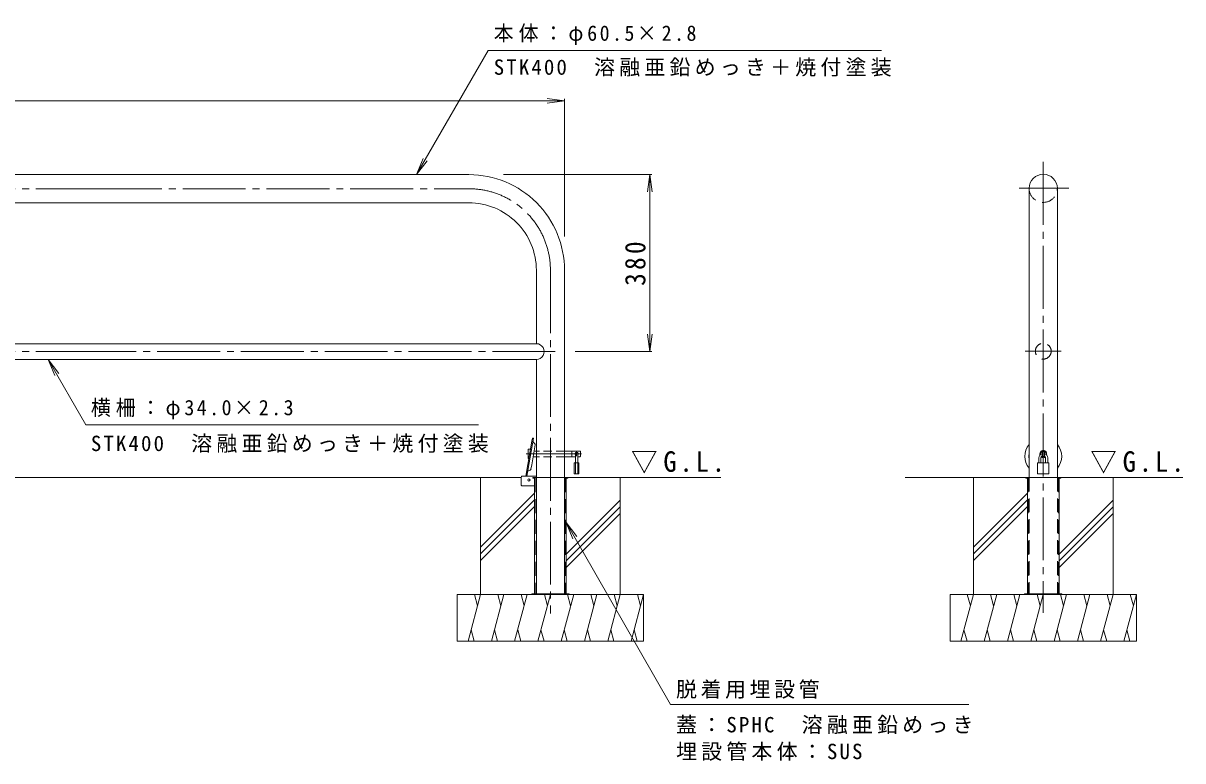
# Model space of a CAD drawing. Units: millimetres, scale not verified. Extents: x -2661 to 2691, y -2605 to 1623.
# Drawn here: x -353 to 2137, y 39 to 1623 of the extents above; entities that cross this region are included whole.
import ezdxf

# ---------------------------------------------------------------- set-up
doc = ezdxf.new("R2010")
doc.units = ezdxf.units.MM
doc.header["$LTSCALE"] = 15
for name, pattern in [('CHAIN1', [8, 5, -1, 1, -1]), ('CHAIN2', [12, 9, -1, 1, -1]), ('DASHED1', [1.8, 1.2, -0.6]), ('DASHED2', [3, 2, -1])]:
    doc.linetypes.add(name, pattern=pattern)
for name, color, linetype, lineweight in [('A-0_通り芯', 4, 'Continuous', 9), ('A-1_躯体', 7, 'Continuous', 9), ('A-2_仕上', 4, 'Continuous', 9), ('A-3_寸法', 3, 'DASHED2', 9), ('A-4_文字', 7, 'Continuous', 9), ('A-5_建具', 7, 'Continuous', 9), ('A-6_間仕切', 7, 'Continuous', 9), ('A-A_インテリア', 2, 'Continuous', 9), ('A-E_見え係り', 6, 'Continuous', 5)]:
    doc.layers.add(name, color=color, linetype=linetype, lineweight=lineweight)
doc.styles.add('ＭＳ ゴシック', font='')
doc.styles.get('ＭＳ ゴシック').set_extended_font_data('MS Gothic')

msp = doc.modelspace()

# ---------------------------------------------------------------- linework, layer by layer
at = {"layer": 'A-0_通り芯', "color": 7, "linetype": 'CHAIN2'}
for p, q in [((1837.64, 1325), (1837.64, 356.83)), ((-190.49, 1267.59), (-1985.24, 1267.6)), ((-190.49, 1267.59), (604.26, 1267.6)), ((1785.75, 1268.48), (1892.78, 1268.48)), ((779.26, 1092.6), (779.26, 355.94)), ((-190.49, 917.84), (-2167.83, 917.85)), ((789.71, 917.84), (-190.49, 917.84)), ((1798.85, 918.73), (1875.98, 918.73)), ((727.4, 698.08), (846, 698.08))]:
    msp.add_line(p, q, dxfattribs=at)
at = {"layer": 'A-0_通り芯'}
for p, q in [((1830.64, 698.92), (1830.64, 697.01)), ((1844.64, 698.92), (1844.64, 697.01)), ((741.76, 647.85), (779.26, 647.85)), ((741.76, 647.85), (741.76, 646.35)), ((741.76, 647.85), (741.76, 646.35)), ((816.76, 647.85), (779.26, 647.85)), ((816.76, 647.85), (816.76, 646.35)), ((1800.14, 647.85), (1800.14, 646.35)), ((1800.14, 647.85), (1800.14, 646.35)), ((1800.14, 647.85), (1875.14, 647.85)), ((1875.14, 647.85), (1875.14, 646.35)), ((745.26, 646.35), (741.76, 646.35)), ((745.26, 646.35), (745.26, 397.85)), ((813.26, 646.35), (813.26, 397.85)), ((816.76, 646.35), (813.26, 646.35)), ((1800.14, 646.35), (1803.64, 646.35)), ((1803.64, 646.35), (1803.64, 397.85)), ((1871.64, 646.35), (1871.64, 397.85)), ((1875.14, 646.35), (1871.64, 646.35))]:
    msp.add_line(p, q, dxfattribs=at)
at = {"layer": 'A-0_通り芯', "linetype": 'DASHED2'}
for p, q in [((746.76, 646.35), (746.76, 397.85)), ((811.76, 646.35), (811.76, 397.85)), ((1805.14, 646.35), (1805.14, 397.85)), ((1870.14, 646.35), (1870.14, 397.85))]:
    msp.add_line(p, q, dxfattribs=at)
at = {"layer": 'A-0_通り芯', "color": 7, "linetype": 'CHAIN2'}
msp.add_arc((604.26, 1092.6), 175, 0, 90.00024, dxfattribs=at)
at = {"layer": 'A-0_通り芯'}
for centre, start, end in [((1837.64, 698.92), 359.99939, 180.00061), ((1837.64, 697.01), 179.99939, 187.6925), ((1837.64, 697.01), 229.58139, 310.41597), ((1837.64, 697.01), 352.30522, 0.00061)]:
    msp.add_arc(centre, 7, start, end, dxfattribs=at)
at = {"layer": 'A-0_通り芯', "linetype": 'DASHED2'}
for centre, start, end in [((745.26, 646.35), 0, 90), ((813.26, 646.35), 90, 180), ((1803.64, 646.35), 0, 90), ((1871.64, 646.35), 90, 180)]:
    msp.add_arc(centre, 1.5, start, end, dxfattribs=at)
at = {"layer": 'A-1_躯体', "color": 3}
for p, q in [((1807.39, 752.82), (1807.39, 647.85)), ((1867.89, 737.33), (1867.89, 647.85)), ((716.51, 631.15), (716.51, 648.65)), ((718.01, 650.15), (749.01, 650.15)), ((718.01, 629.65), (745.26, 629.65))]:
    msp.add_line(p, q, dxfattribs=at)
at = {"layer": 'A-1_躯体'}
for p, q in [((819.26, 397.85), (739.26, 397.85)), ((739.26, 397.85), (739.26, 396.35)), ((766.76, 397.85), (766.76, 396.35)), ((791.76, 397.85), (791.76, 396.35)), ((819.26, 397.85), (819.26, 396.35)), ((1797.64, 397.85), (1797.64, 396.35)), ((1877.64, 397.85), (1797.64, 397.85)), ((1825.14, 397.85), (1825.14, 396.35)), ((1850.14, 397.85), (1850.14, 396.35)), ((1877.64, 397.85), (1877.64, 396.35))]:
    msp.add_line(p, q, dxfattribs=at)
at = {"layer": 'A-1_躯体', "color": 3}
for centre, start, end in [((718.01, 648.65), 90, 180), ((718.01, 631.15), 180, 270)]:
    msp.add_arc(centre, 1.5, start, end, dxfattribs=at)
at = {"layer": 'A-2_仕上', "color": 3}
for p, q in [((-190.49, 1297.84), (-1985.24, 1297.85)), ((-190.49, 1297.84), (604.26, 1297.85)), ((1807.39, 1268.48), (1807.39, 718.46)), ((1867.89, 1268.48), (1867.89, 718.53)), ((-190.49, 1237.34), (-1985.24, 1237.35)), ((-190.49, 1237.34), (604.26, 1237.35)), ((749.01, 1092.6), (749.01, 934.85)), ((809.51, 1092.6), (809.51, 397.85)), ((-190.49, 934.84), (-2129.99, 934.85)), ((-190.49, 934.84), (749.01, 934.85)), ((-2129.99, 900.85), (-190.49, 900.84)), ((749.01, 900.85), (-190.49, 900.84)), ((749.01, 900.85), (749.01, 397.85))]:
    msp.add_line(p, q, dxfattribs=at)
at = {"layer": 'A-2_仕上'}
for p, q in [((726.36, 650.15), (739.63, 725.38)), ((728.7, 650.15), (743.09, 731.79)), ((740.83, 732.19), (739.63, 725.38)), ((740.83, 732.19), (743.09, 731.79)), ((745.81, 720.03), (742, 723.84)), ((746.65, 717.39), (739.17, 674.98)), ((737.55, 665.81), (739.17, 674.98)), ((735.88, 663.62), (730.97, 661.33))]:
    msp.add_line(p, q, dxfattribs=at)
at = {"layer": 'A-2_仕上', "color": 3, "linetype": 'DASHED2'}
msp.add_circle((1837.64, 918.73), 17, dxfattribs=at)
at = {"layer": 'A-2_仕上', "color": 3}
for centre, radius, start, end in [((604.26, 1092.6), 205.25, 0, 90.00023), ((1837.64, 1268.48), 30.25, 0, 180), ((604.26, 1092.6), 144.75, 0, 90.0002), ((749.01, 917.85), 17, 270, 90.00041)]:
    msp.add_arc(centre, radius, start, end, dxfattribs=at)
at = {"layer": 'A-2_仕上', "color": 3, "linetype": 'DASHED2'}
msp.add_arc((1837.64, 1268.48), 30.25, 180.00047, 0.00047, dxfattribs=at)
at = {"layer": 'A-2_仕上'}
for centre, radius, start, end in [((742.49, 724.34), 0.7, 169.99799, 224.99889), ((743.69, 717.91), 3, 349.99956, 44.99919), ((731.27, 660.7), 0.7, 115.00227, 170.00244), ((734.6, 666.33), 3, 295.00172, 349.99965)]:
    msp.add_arc(centre, radius, start, end, dxfattribs=at)
for major_axis, start_param, end_param in [((39.75, 0), 2.435662, 3.8475233), ((30.75, 0), 2.9610315, 3.3221538), ((39.75, 0), 5.5772489, 6.9870586), ((30.75, 0), 6.1025973, 6.4637734)]:
    msp.add_ellipse((1837.64, 692.99), major_axis=major_axis, ratio=0.9945, start_param=start_param, end_param=end_param, dxfattribs=at)
at = {"layer": 'A-3_寸法'}
for p, q in [((749.01, 647.85), (749.01, 397.85)), ((809.51, 647.85), (809.51, 397.85)), ((1807.39, 647.85), (1807.39, 397.85)), ((1867.89, 647.85), (1867.89, 397.85))]:
    msp.add_line(p, q, dxfattribs=at)
at = {"layer": 'A-4_文字'}
for p, q in [((-2190.49, 1456.25), (809.51, 1456.25)), ((809.51, 1456.25), (772.33, 1461.15)), ((809.51, 1456.25), (772.33, 1451.36)), ((809.51, 1460.75), (809.51, 1165.34)), ((491.85, 1297.85), (506.2, 1332.49)), ((491.85, 1297.85), (514.68, 1327.6)), ((997.4, 1297.85), (678.55, 1297.85)), ((992.9, 1297.85), (988, 1260.67)), ((992.9, 917.84), (992.9, 1297.85)), ((992.9, 1297.85), (997.79, 1260.67)), ((992.9, 917.84), (988, 955.02)), ((992.9, 917.84), (997.79, 955.02)), ((-299.47, 900.85), (-276.56, 871.16)), ((-299.47, 900.85), (-285.02, 866.24)), ((997.4, 917.84), (832.55, 917.84)), ((813.26, 550.7), (835.99, 520.88)), ((813.26, 550.7), (827.5, 516.01))]:
    msp.add_line(p, q, dxfattribs=at)
at = {"layer": 'A-5_建具'}
for p, q in [((491.85, 1297.85), (645.84, 1564.55)), ((645.84, 1564.55), (1489.99, 1564.55)), ((-299.47, 900.85), (-218.15, 760.89)), ((-218.15, 760.89), (624.82, 760.89)), ((1835.14, 693.31), (1835.14, 702.85)), ((1840.14, 693.31), (1840.14, 702.85)), ((813.26, 550.7), (1037.31, 159.86)), ((1677.71, 159.86), (1037.31, 159.86))]:
    msp.add_line(p, q, dxfattribs=at)
for centre, radius, start, end in [((1837.64, 698.08), 6, 349.8367, 190.1633), ((1836.14, 702.85), 1, 107.45982, 180), ((1839.14, 702.85), 1, 0, 72.54018), ((1837.64, 698.08), 6, 234.7027, 305.2973), ((1836.14, 693.31), 1, 180, 252.54018), ((1839.14, 693.31), 1, 287.45982, 0)]:
    msp.add_arc(centre, radius, start, end, dxfattribs=at)
at = {"layer": 'A-6_間仕切'}
for p, q in [((731.52, 689.08), (731.52, 707.08)), ((732.52, 708.08), (736.58, 708.08)), ((749.01, 704.08), (744.3, 704.08)), ((842.52, 704.08), (809.51, 704.08)), ((825.52, 704.08), (825.52, 692.08)), ((843.52, 703.08), (843.52, 693.08)), ((733.05, 688.08), (732.52, 688.08)), ((749.01, 692.08), (742.19, 692.08)), ((833.27, 692.08), (809.51, 692.08)), ((842.52, 692.08), (837.77, 692.08))]:
    msp.add_line(p, q, dxfattribs=at)
at = {"layer": 'A-6_間仕切', "linetype": 'DASHED1'}
for p, q in [((809.51, 704.08), (749.01, 704.08)), ((809.51, 692.08), (749.01, 692.08))]:
    msp.add_line(p, q, dxfattribs=at)
at = {"layer": 'A-6_間仕切', "linetype": 'CHAIN1'}
msp.add_line((835.52, 702.6), (835.52, 693.54), dxfattribs=at)
at = {"layer": 'A-6_間仕切', "color": 2}
for p, q in [((1825.64, 679.08), (1849.64, 679.08)), ((1828.14, 689.58), (1828.14, 679.08)), ((1832.64, 689.58), (1832.64, 679.08)), ((1842.64, 689.58), (1842.64, 679.08)), ((1847.14, 689.58), (1847.14, 679.08)), ((1849.64, 679.08), (1849.64, 655.58))]:
    msp.add_line(p, q, dxfattribs=at)
msp.add_lwpolyline([(1825.64, 679.08), (1825.64, 655.58), (1849.64, 655.58)], dxfattribs=at)
at = {"layer": 'A-6_間仕切'}
for centre, radius, start, end in [((732.52, 707.08), 1, 90, 180), ((835.52, 698.08), 3.5, 310.00473, 229.99223), ((842.52, 703.08), 1, 0, 90), ((732.52, 689.08), 1, 180, 270), ((842.52, 693.08), 1, 270, 0)]:
    msp.add_arc(centre, radius, start, end, dxfattribs=at)
at = {"layer": 'A-6_間仕切', "color": 2}
for radius, start, end in [(9.5, 105.25735, 180), (9.5, 0, 74.74271), (5, 119.99915, 180), (5, 0, 60.00085)]:
    msp.add_arc((1837.64, 689.58), radius, start, end, dxfattribs=at)
at = {"layer": 'A-A_インテリア'}
for p, q in [((830.52, 679.08), (840.52, 679.08)), ((832.77, 679.08), (832.77, 655.58)), ((833.27, 696.83), (833.27, 679.08)), ((837.77, 696.83), (837.77, 679.08)), ((838.27, 679.08), (838.27, 655.58)), ((840.52, 679.08), (840.52, 655.58))]:
    msp.add_line(p, q, dxfattribs=at)
msp.add_lwpolyline([(830.52, 679.08), (830.52, 655.58), (840.52, 655.58)], dxfattribs=at)
msp.add_arc((835.52, 696.83), 2.25, 0, 180, dxfattribs=at)
at = {"layer": 'A-E_見え係り'}
for p, q in [((-2097.49, 647.85), (716.51, 647.85)), ((629.26, 396.35), (629.26, 647.85)), ((1145, 647.85), (809.51, 647.85)), ((929.26, 396.35), (929.26, 647.85)), ((1540.74, 647.85), (1800.14, 647.85)), ((1687.64, 396.35), (1687.64, 647.85)), ((1875.14, 647.85), (2137.34, 647.85)), ((1987.64, 396.35), (1987.64, 647.85)), ((745.26, 613.66), (629.26, 497.66)), ((745.26, 599.51), (629.26, 483.51)), ((929.26, 598.77), (813.26, 482.77)), ((1803.64, 613.66), (1687.64, 497.66)), ((1803.64, 599.51), (1687.64, 483.51)), ((1987.64, 598.77), (1871.64, 482.77)), ((745.26, 585.37), (629.26, 469.37)), ((929.26, 584.63), (813.26, 468.63)), ((1803.64, 585.37), (1687.64, 469.37)), ((1987.64, 584.63), (1871.64, 468.63)), ((929.26, 570.49), (813.26, 454.49)), ((1987.64, 570.49), (1871.64, 454.49)), ((579.26, 396.35), (979.26, 396.35)), ((579.26, 296.35), (579.26, 396.35)), ((629.26, 396.35), (602.46, 296.35)), ((616.21, 396.35), (622.73, 372)), ((679.26, 396.35), (652.46, 296.35)), ((666.21, 396.35), (672.73, 372)), ((729.26, 396.35), (702.46, 296.35)), ((716.21, 396.35), (722.73, 372)), ((779.26, 396.35), (752.46, 296.35)), ((766.21, 396.35), (772.73, 372)), ((829.26, 396.35), (802.46, 296.35)), ((816.21, 396.35), (822.73, 372)), ((879.26, 396.35), (852.46, 296.35)), ((866.21, 396.35), (872.73, 372)), ((929.26, 396.35), (902.46, 296.35)), ((916.21, 396.35), (922.73, 372)), ((979.26, 396.35), (952.46, 296.35)), ((966.21, 396.35), (972.73, 372)), ((979.26, 296.35), (979.26, 396.35)), ((1637.64, 396.35), (2037.64, 396.35)), ((1637.64, 296.35), (1637.64, 396.35)), ((1687.64, 396.35), (1660.84, 296.35)), ((1674.59, 396.35), (1681.12, 372)), ((1737.64, 396.35), (1710.84, 296.35)), ((1724.59, 396.35), (1731.12, 372)), ((1787.64, 396.35), (1760.84, 296.35)), ((1774.59, 396.35), (1781.12, 372)), ((1837.64, 396.35), (1810.84, 296.35)), ((1824.59, 396.35), (1831.12, 372)), ((1887.64, 396.35), (1860.84, 296.35)), ((1874.59, 396.35), (1881.12, 372)), ((1937.64, 396.35), (1910.84, 296.35)), ((1924.59, 396.35), (1931.12, 372)), ((1987.64, 396.35), (1960.84, 296.35)), ((1974.59, 396.35), (1981.12, 372)), ((2037.64, 396.35), (2010.84, 296.35)), ((2024.59, 396.35), (2031.12, 372)), ((2037.64, 296.35), (2037.64, 396.35)), ((615.51, 296.35), (608.99, 320.7)), ((665.51, 296.35), (658.99, 320.7)), ((715.51, 296.35), (708.99, 320.7)), ((765.51, 296.35), (758.99, 320.7)), ((815.51, 296.35), (808.99, 320.7)), ((865.51, 296.35), (858.99, 320.7)), ((915.51, 296.35), (908.99, 320.7)), ((965.51, 296.35), (958.99, 320.7)), ((1673.89, 296.35), (1667.37, 320.7)), ((1723.89, 296.35), (1717.37, 320.7)), ((1773.89, 296.35), (1767.37, 320.7)), ((1823.89, 296.35), (1817.37, 320.7)), ((1873.89, 296.35), (1867.37, 320.7)), ((1923.89, 296.35), (1917.37, 320.7)), ((1973.89, 296.35), (1967.37, 320.7)), ((2023.89, 296.35), (2017.37, 320.7)), ((579.26, 296.35), (979.26, 296.35)), ((1637.64, 296.35), (2037.64, 296.35))]:
    msp.add_line(p, q, dxfattribs=at)
at = {"layer": 'A-E_見え係り', "color": 4, "lineweight": 9}
msp.add_circle((732.91, 642.35), 2.5, dxfattribs=at)

# ---------------------------------------------------------------- texts
at = {"layer": 'A-4_文字', "color": 2, "insert": (983.9, 1059.09), "char_height": 43.99, "attachment_point": 7, "rotation": 90, "style": 'ＭＳ ゴシック'}
msp.add_mtext('\\T1.27;\\W0.9;380', dxfattribs=at)
at = {"layer": 'A-5_建具', "char_height": 32.99, "attachment_point": 7, "style": 'ＭＳ ゴシック'}
for s, insert in [('\\T1.25;\\W0.95;本体：φ60.5×2.8', (657.49, 1576.27)), ('\\T1.2;STK400\u3000溶融亜鉛めっき＋焼付塗装', (657.49, 1508.45)), ('\\T1.25;\\W0.95;横柵：φ34.0×2.3', (-207.68, 772.3)), ('\\T1.2;STK400\u3000溶融亜鉛めっき＋焼付塗装', (-207.68, 700.53)), ('\\T1.17;脱着用埋設管', (1049.09, 172.53)), ('\\T1.2;蓋：SPHC\u3000溶融亜鉛めっき', (1049.09, 96.73)), ('\\T1.2;埋設管本体：SUS', (1049.09, 39.32))]:
    msp.add_mtext(s, dxfattribs=dict(at, insert=insert))
at = {"layer": 'A-5_建具', "color": 2, "char_height": 43.99, "attachment_point": 7, "style": 'ＭＳ ゴシック'}
for insert in [(952.22, 655.92), (1938.59, 655.92)]:
    msp.add_mtext('\\T1.22;\\W0.95;▽G.L.', dxfattribs=dict(at, insert=insert))

doc.saveas('drawing.dxf')
